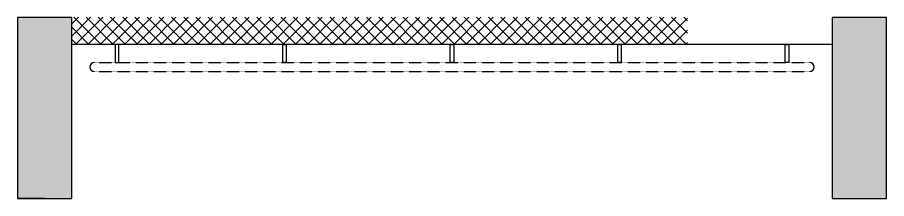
# Model space of a CAD drawing. Header units: millimetres. Extents: x -661525 to 498941, y 282148 to 1359693.
# Drawn here: x -237390 to -232590, y 606675 to 607676 of the extents above; entities that cross this region are included whole.
import ezdxf

# ---------------------------------------------------------------- set-up
doc = ezdxf.new("R2010")
doc.units = ezdxf.units.MM
doc.header["$LTSCALE"] = 2.5
doc.linetypes.add('DASHED', pattern=[0.75, 0.5, -0.25])
for name, color, linetype in [('A-COLS', 7, 'CONTINUOUS'), ('A-COLS-PATT', 252, 'CONTINUOUS'), ('A-FLOR-HRAL', 3, 'CONTINUOUS'), ('A-WALL', 8, 'CONTINUOUS'), ('A-WALL-PATT-150', 8, 'CONTINUOUS')]:
    doc.layers.add(name, color=color, linetype=linetype)

msp = doc.modelspace()

# ---------------------------------------------------------------- hatches: boundary and pattern name
at = {"layer": 'A-COLS-PATT'}
h = msp.add_hatch(color=256, dxfattribs=at)
h.dxf.hatch_style = 1
h.paths.add_polyline_path([(-237089.7, 607675.4), (-237389.7, 607675.4), (-237389.7, 606675.4), (-237089.7, 606675.4)])
h = msp.add_hatch(color=256, dxfattribs=at)
h.dxf.hatch_style = 1
h.paths.add_polyline_path([(-232589.7, 607675.4), (-232889.7, 607675.4), (-232889.7, 606675.4), (-232589.7, 606675.4)])
at = {"layer": 'A-WALL-PATT-150'}
h = msp.add_hatch(dxfattribs=at)
h.set_pattern_fill('ANSI37', color=254, scale=15, angle=360, style=0)
h.set_pattern_definition([(45, (95585.91, -161090.75), (-33.6759605, 33.6759605), []), (135, (95585.91, -161090.75), (-33.6759605, -33.6759605), [])])
h.paths.add_polyline_path([(-233689.7, 607526.4), (-233689.7, 607676.4), (-237089.7, 607676.4), (-237089.7, 607526.4)])

# ---------------------------------------------------------------- linework, layer by layer
at = {"layer": 'A-COLS'}
for points in [[(-237089.7, 607675.4), (-237389.7, 607675.4), (-237389.7, 606675.4), (-237089.7, 606675.4), (-237089.7, 607675.4)], [(-232589.7, 607675.4), (-232889.7, 607675.4), (-232889.7, 606675.4), (-232589.7, 606675.4), (-232589.7, 607675.4)]]:
    msp.add_lwpolyline(points, dxfattribs=at)
at = {"layer": 'A-FLOR-HRAL', "linetype": 'DASHED'}
for p, q in [((-236964.7, 607426.4), (-233014.7, 607426.4)), ((-236964.7, 607376.4), (-233014.7, 607376.4))]:
    msp.add_line(p, q, dxfattribs=at)
at = {"layer": 'A-FLOR-HRAL'}
for points in [[(-236829.7, 607426.4), (-236829.7, 607526.4), (-236849.7, 607526.4), (-236849.7, 607426.4)], [(-235924.7, 607426.4), (-235924.7, 607526.4), (-235904.7, 607526.4), (-235904.7, 607426.4)], [(-234999.7, 607426.4), (-234999.7, 607526.4), (-234979.7, 607526.4), (-234979.7, 607426.4)], [(-234074.7, 607426.4), (-234074.7, 607526.4), (-234054.7, 607526.4), (-234054.7, 607426.4)], [(-233149.7, 607426.4), (-233149.7, 607526.4), (-233129.7, 607526.4), (-233129.7, 607426.4)]]:
    msp.add_lwpolyline(points, close=True, dxfattribs=at)
for centre, start, end in [((-236964.7, 607401.4), 90, 270), ((-233014.7, 607401.4), 270, 90)]:
    msp.add_arc(centre, 25, start, end, dxfattribs=at)
at = {"layer": 'A-WALL'}
for p, q in [((-232889.7, 607526.4), (-237089.7, 607526.4)), ((-237239.7, 606675.4), (-237389.7, 606675.4))]:
    msp.add_line(p, q, dxfattribs=at)

doc.saveas('drawing.dxf')
